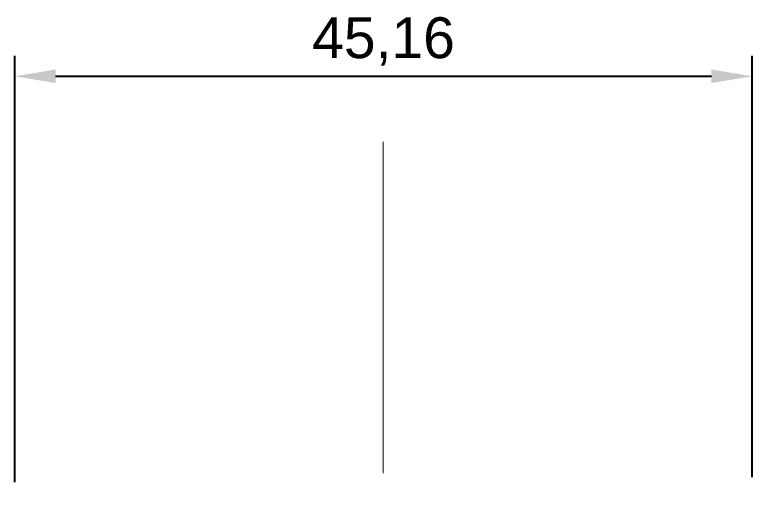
# Model space of a CAD drawing. Header units: millimetres. Extents: x -40 to 105, y -17 to 33.
# Drawn here: x -40.41 to 4.74, y 4.15 to 33.39 of the extents above; entities that cross this region are included whole.
import ezdxf

# ---------------------------------------------------------------- set-up
doc = ezdxf.new("R2010")
doc.units = ezdxf.units.MM
doc.styles.get("Standard").update_dxf_attribs({"font": 'arial.ttf'})
doc.dimstyles.new('ISO-25', dxfattribs={"dimtxt": 2.5, "dimasz": 2.5, "dimexe": 1.25, "dimexo": 0.625, "dimtad": 1, "dimtxsty": 'Standard', "dimcen": 2.5, "dimadec": 0, "dimazin": 0, "dimtfac": 1, "dimtmove": 0, "dimatfit": 3, "dimfxl": 1, "dimarcsym": 0})

# ---------------------------------------------------------------- blocks, each defined once
blk = doc.blocks.new('*D1')
at = {"color": 0, "lineweight": -2, "transparency": 16777216}
for p, q in [((-40.411, 4.771), (-40.411, 30.867)), ((4.745, 5.077), (4.745, 30.867)), ((-37.911, 29.617), (2.245, 29.617))]:
    blk.add_line(p, q, dxfattribs=at)
at = {"color": 0, "transparency": 16777216}
for points in [[(-37.911, 30.034), (-37.911, 29.201), (-40.411, 29.617)], [(2.245, 30.034), (2.245, 29.201), (4.745, 29.617)]]:
    blk.add_solid(points, dxfattribs=at)
at = {"layer": 'Defpoints', "color": 0, "transparency": 16777216}
for p in [(4.745, 29.617), (-40.411, 4.146), (4.745, 4.452)]:
    blk.add_point(p, dxfattribs=at)
at = {"color": 0, "transparency": 16777216, "insert": (-17.833, 31.745), "char_height": 2.5, "attachment_point": 5}
blk.add_mtext('45,16', dxfattribs=at)

msp = doc.modelspace()

# ---------------------------------------------------------------- linework, layer by layer
at = {"color": 0}
msp.add_lwpolyline([(-17.848, 25.618, 0.0591, 0.0591, 0), (-17.848, 5.297, 0.0591, 0.0591, 0)], format="xyseb", dxfattribs=at)

# ---------------------------------------------------------------- dimensions: what is measured, and where the dimension line sits
dim = msp.add_linear_dim(base=(4.745, 29.617), p1=(-40.411, 4.146), p2=(4.745, 4.452), dimstyle='ISO-25')
dim.commit()
dim.dimension.update_dxf_attribs({"geometry": '*D1', "text_midpoint": (-17.833, 31.745)})

doc.saveas('drawing.dxf')
